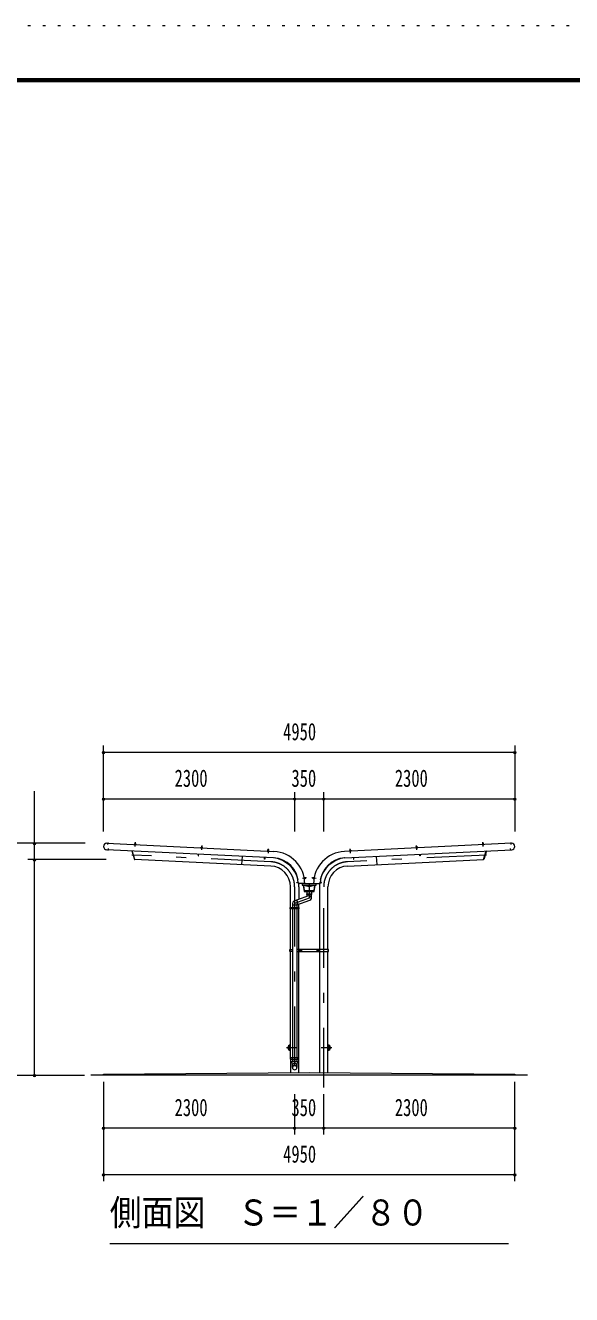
# Model space of a CAD drawing. Units: millimetres, scale not verified, with parts at other scales. Extents: x -34836 to 34836, y -16800 to 16800.
# Drawn here: x -115 to 6457, y 1535 to 16800 of the extents above; entities that cross this region are included whole.
import ezdxf
from ezdxf.enums import TextEntityAlignment as Align

# ---------------------------------------------------------------- set-up
doc = ezdxf.new("R2010")
doc.units = ezdxf.units.MM
doc.header["$LTSCALE"] = 60
doc.linetypes.add('USER3', pattern=[24, 12, -5, 2, -5])
doc.linetypes.add('USER4', pattern=[3, 0.5, -2.5])
for name, color, linetype, lineweight in [('0-2_1-08BOLD', 7, 'Continuous', 18), ('0-3_1-28CENTER', 3, 'USER3', 18), ('0-5_1-58DIM', 3, 'Continuous', 18), ('0-C_F-F1PAPER', 5, 'Continuous', 18), ('0-D_F-E_J_ADD', 5, 'USER4', 18)]:
    doc.layers.add(name, color=color, linetype=linetype, lineweight=lineweight)
doc.styles.add('ＭＳ ゴシック', font='')
doc.styles.get('ＭＳ ゴシック').set_extended_font_data('MS Gothic')

msp = doc.modelspace()

# ---------------------------------------------------------------- linework, layer by layer
at = {"layer": '0-2_1-08BOLD'}
for p, q in [((2871.74, 6787.25), (862.45, 6885.52)), ((866.21, 6962.43), (2875.5, 6864.16)), ((1204.78, 6956.61), (1204.54, 6951.49)), ((1205.49, 6965.9), (1205.06, 6957.1)), ((1211.02, 6951.17), (1211.27, 6956.29)), ((2003.83, 6917.53), (2003.58, 6912.41)), ((2004.53, 6926.82), (2004.1, 6918.02)), ((2010.07, 6912.09), (2010.31, 6917.21)), ((2802.63, 6873.33), (2802.87, 6878.45)), ((2809.36, 6878.13), (2809.11, 6873.02)), ((5733.28, 6962.43), (3724, 6864.16)), ((3727.76, 6787.25), (5737.04, 6885.52)), ((3790.13, 6878.13), (3790.39, 6873.02)), ((3796.87, 6873.33), (3796.62, 6878.45)), ((4589.43, 6912.09), (4589.18, 6917.21)), ((4594.96, 6926.82), (4595.39, 6918.02)), ((4595.66, 6917.53), (4595.91, 6912.41)), ((5394.01, 6965.9), (5388.01, 6965.6)), ((5388.47, 6951.17), (5388.22, 6956.29)), ((5394.71, 6956.61), (5394.96, 6951.49)), ((2492.2, 6805.82), (2487.34, 6706.33)), ((4107.29, 6805.82), (4112.16, 6706.33)), ((3073.94, 6190.33), (3073.94, 6440.33)), ((3168.98, 6491.62), (3150, 6488.61)), ((3175.55, 6440.33), (3175.55, 6287.84)), ((3246.43, 6478.03), (3184.09, 6477.48)), ((3244.13, 6389.47), (3234.78, 6459.47)), ((3249.91, 6546.4), (3244.85, 6545.59)), ((3245.87, 6539.18), (3250.92, 6539.98)), ((3339.41, 6541.68), (3348.11, 6540.31)), ((3348.57, 6539.98), (3353.63, 6539.18)), ((3354.64, 6545.59), (3349.58, 6546.4)), ((3353.07, 6478.03), (3415.4, 6477.48)), ((3364.72, 6459.47), (3355.37, 6389.47)), ((3361.76, 6382.17), (3372.08, 6459.47)), ((3423.95, 6440.33), (3423.95, 5687.33)), ((3430.51, 6491.62), (3449.49, 6488.61)), ((3525.55, 5687.33), (3525.55, 6440.33)), ((3290.34, 6329.63), (3115.34, 6265.93)), ((3152.24, 6220.85), (3309.16, 6277.95)), ((3355.37, 6389.47), (3244.12, 6389.47)), ((3269.75, 6382.17), (3269.75, 6355.17)), ((3272.24, 6345.05), (3272.24, 6355.17)), ((3327.25, 6355.17), (3327.25, 6345.05)), ((3073.94, 5687.33), (3073.94, 6174.33)), ((3095.64, 6190.33), (3095.64, 6174.33)), ((3097.24, 6240.09), (3097.24, 6190.33)), ((3152.24, 6217.64), (3097.24, 6217.64)), ((3097.24, 6174.33), (3097.24, 4382.93)), ((3121.7, 6190.33), (3121.7, 6174.33)), ((3127.8, 6182.33), (3121.7, 6182.33)), ((3127.8, 6174.33), (3127.8, 6190.33)), ((3152.24, 6240.09), (3152.24, 6190.33)), ((3152.25, 6174.33), (3152.25, 4382.93)), ((3153.84, 6190.33), (3153.84, 6174.33)), ((3175.55, 6190.33), (3175.55, 6229.33)), ((3175.55, 5687.33), (3175.55, 6174.33)), ((3072.35, 5674.33), (3066.24, 5674.33)), ((3072.35, 5661.33), (3072.35, 5687.33)), ((3073.94, 4382.93), (3073.94, 5661.33)), ((3175.55, 4382.93), (3175.55, 5661.33)), ((3177.15, 5661.33), (3177.15, 5687.33)), ((3207.15, 5687.33), (3207.15, 5661.33)), ((3392.35, 5687.33), (3392.35, 5661.33)), ((3422.35, 5687.33), (3422.35, 5661.33)), ((3423.95, 5661.33), (3423.95, 4201.69)), ((3525.55, 4200.92), (3525.55, 5661.33)), ((3527.15, 5661.33), (3527.15, 5687.33)), ((3527.15, 5674.33), (3533.25, 5674.33)), ((3073.94, 4366.93), (3073.94, 4200.92)), ((3095.64, 4382.93), (3095.64, 4366.93)), ((3097.24, 4366.93), (3097.24, 4341.46)), ((3121.7, 4382.93), (3121.7, 4366.93)), ((3121.7, 4374.93), (3127.8, 4374.93)), ((3127.8, 4366.93), (3127.8, 4382.93)), ((3152.24, 4366.93), (3152.24, 4341.46)), ((3153.84, 4382.93), (3153.84, 4366.93)), ((3175.55, 4201.69), (3175.55, 4366.93)), ((5924.75, 4174.33), (674.75, 4174.33))]:
    msp.add_line(p, q, dxfattribs=at)
for points in [[(1166.11, 6870.67), (1197.76, 6768.42), (1200.82, 6769.37)], [(2836.92, 6689.24), (1200.85, 6769.25), (1169.51, 6870.51)], [(1201.29, 6951.65), (1201.54, 6956.76), (1202.43, 6957.23), (1213.67, 6956.67), (1214.51, 6956.13), (1214.27, 6951.01)], [(1211.05, 6956.8), (1211.48, 6965.6), (1205.49, 6965.9), (1206.01, 6966.37), (1211, 6966.13), (1211.48, 6965.6)], [(2000.33, 6912.57), (2000.58, 6917.69), (2001.48, 6918.15), (2012.71, 6917.59), (2013.56, 6917.05), (2013.31, 6911.93)], [(2010.1, 6917.72), (2010.52, 6926.53), (2010.05, 6927.05), (2005.05, 6927.29), (2004.53, 6926.82), (2010.52, 6926.53)], [(2812.36, 6872.86), (2812.6, 6877.97), (2811.76, 6878.52), (2800.52, 6879.07), (2799.63, 6878.6), (2799.38, 6873.49)], [(2803.14, 6878.94), (2803.58, 6887.74), (2809.57, 6887.45), (2809.14, 6878.64)], [(2809.57, 6887.45), (2809.1, 6887.97), (2804.1, 6888.21), (2803.58, 6887.74)], [(3762.58, 6689.24), (5398.64, 6769.25), (5429.98, 6870.51)], [(3787.14, 6872.86), (3786.89, 6877.97), (3787.73, 6878.52), (3798.97, 6879.07), (3799.86, 6878.6), (3800.12, 6873.49)], [(3789.93, 6887.45), (3790.4, 6887.97), (3795.39, 6888.21), (3795.92, 6887.74)], [(3796.35, 6878.94), (3795.92, 6887.74), (3789.93, 6887.45), (3790.35, 6878.64)], [(4599.16, 6912.57), (4598.91, 6917.69), (4598.01, 6918.15), (4586.78, 6917.59), (4585.93, 6917.05), (4586.18, 6911.93)], [(4589.4, 6917.72), (4588.97, 6926.53), (4594.96, 6926.82), (4594.44, 6927.29), (4589.45, 6927.05), (4588.97, 6926.53)], [(5398.2, 6951.65), (5397.95, 6956.76), (5397.06, 6957.23), (5385.82, 6956.67), (5384.98, 6956.13), (5385.23, 6951.01)], [(5388.45, 6956.8), (5388.01, 6965.6), (5388.49, 6966.13), (5393.48, 6966.37), (5394.01, 6965.9), (5394.44, 6957.1)], [(5433.38, 6870.67), (5401.73, 6768.42), (5398.68, 6769.37)], [(1964.63, 6831.62), (1963.65, 6811.64), (1966.85, 6811.48), (1967.83, 6831.46)], [(2766.87, 6792.38), (2765.89, 6772.41), (2762.7, 6772.56), (2763.68, 6792.54)], [(3832.62, 6792.38), (3833.6, 6772.41), (3836.79, 6772.56), (3835.82, 6792.54)], [(4634.86, 6831.62), (4635.84, 6811.64), (4632.64, 6811.48), (4631.66, 6831.46)], [(3150, 6488.61), (3149.5, 6491.77), (3168.79, 6494.83)], [(3227.41, 6459.47), (3237.74, 6382.17), (3361.76, 6382.17)], [(3234.97, 6458.06), (3299.75, 6443.08), (3364.53, 6458.06)], [(3244.34, 6548.8), (3249.4, 6549.6), (3250.03, 6548.82), (3251.79, 6537.71), (3251.43, 6536.77), (3246.38, 6535.97)], [(3260.09, 6541.68), (3260.5, 6542.26), (3259.73, 6547.19), (3259.15, 6547.61), (3250.45, 6546.23)], [(3251.38, 6540.31), (3260.09, 6541.68), (3259.15, 6547.61)], [(3349.05, 6546.23), (3340.34, 6547.61), (3339.77, 6547.19), (3338.99, 6542.26), (3339.41, 6541.68), (3340.34, 6547.61)], [(3353.12, 6535.97), (3348.06, 6536.77), (3347.7, 6537.71), (3349.46, 6548.82), (3350.09, 6549.6), (3355.15, 6548.8)], [(3449.49, 6488.61), (3449.99, 6491.77), (3430.7, 6494.83)], [(3269.75, 6355.17), (3329.75, 6355.17), (3329.75, 6382.17)], [(3327.25, 6303.79), (3327.25, 6323.06), (3329.25, 6345.05), (3270.24, 6345.05), (3272.25, 6323.05)], [(3097.24, 5661.33), (3066.24, 5661.33), (3066.24, 5687.33), (3097.24, 5687.33)], [(3152.25, 5661.33), (3533.25, 5661.33), (3533.25, 5687.33), (3152.25, 5687.33)], [(3095.24, 4341.46), (3154.24, 4341.46), (3152.24, 4291.8), (3152.24, 4265.96)], [(3097.24, 4265.96), (3097.24, 4291.8), (3095.24, 4341.46)], [(824.75, 4174.33), (824.75, 4184.33), (3299.75, 4204.33), (5774.74, 4184.33), (5774.74, 4174.33)]]:
    msp.add_lwpolyline(points, dxfattribs=at)
for points in [[(1199.71, 6950.12), (1215.69, 6949.34), (1215.77, 6950.94), (1199.78, 6951.72)], [(1998.75, 6911.05), (1998.83, 6912.64), (2014.81, 6911.86), (2014.74, 6910.26)], [(2813.78, 6871.18), (2813.86, 6872.78), (2797.87, 6873.56), (2797.8, 6871.97)], [(3785.72, 6871.18), (3801.7, 6871.97), (3801.62, 6873.56), (3785.64, 6872.78)], [(4600.74, 6911.05), (4600.66, 6912.64), (4584.68, 6911.86), (4584.76, 6910.26)], [(5399.78, 6950.12), (5383.81, 6949.34), (5383.72, 6950.94), (5399.71, 6951.72)], [(3382.25, 6459.47), (3382.25, 6474.47), (3217.25, 6474.47), (3217.25, 6459.47)], [(3246.61, 6534.49), (3245.03, 6534.23), (3242.53, 6550.04), (3244.11, 6550.29)], [(3354.46, 6534.23), (3352.88, 6534.49), (3355.39, 6550.29), (3356.97, 6550.04)], [(3177.14, 6174.33), (3072.35, 6174.33), (3072.35, 6190.33), (3177.14, 6190.33)], [(3187.02, 5677.22), (3187.02, 5671.45), (3192.02, 5668.56), (3197.02, 5671.45), (3197.02, 5677.22), (3192.02, 5680.11)], [(3402.47, 5671.45), (3407.47, 5668.56), (3412.47, 5671.45), (3412.47, 5677.22), (3407.47, 5680.11), (3402.47, 5677.22)], [(3177.14, 4366.93), (3177.14, 4382.93), (3072.35, 4382.93), (3072.35, 4366.93)]]:
    msp.add_lwpolyline(points, close=True, dxfattribs=at)
for centre, radius in [((3192.02, 5674.33), 6.25), ((3192.02, 5674.33), 4.9), ((3407.47, 5674.33), 6.25), ((3407.47, 5674.33), 4.9)]:
    msp.add_circle(centre, radius, dxfattribs=at)
for centre, radius, start, end in [((864.33, 6923.97), 38.5, 87.19829, 267.19829), ((1200.61, 6948.08), 2, 87.1998, 267.1998), ((1203.04, 6954.32), 2.88, 52.81573, 112.81573), ((1207.53, 6946.21), 10.75, 69.61203, 104.78795), ((1212.77, 6953.84), 2.88, 61.58424, 121.58424), ((1214.59, 6947.39), 2, 267.20061, 87.20061), ((1999.65, 6909), 2, 87.1998, 267.1998), ((2002.09, 6915.24), 2.88, 52.81573, 112.81573), ((2006.57, 6907.13), 10.75, 69.61203, 104.78795), ((2011.82, 6914.76), 2.88, 61.58424, 121.58424), ((2013.64, 6908.31), 2, 267.20061, 87.20061), ((2798.7, 6869.92), 2, 87.1998, 267.1998), ((2801.13, 6876.16), 2.88, 52.81573, 112.81573), ((2805.62, 6868.06), 10.75, 69.61203, 104.78795), ((2810.87, 6875.68), 2.88, 61.58424, 121.58424), ((2812.69, 6869.24), 2, 267.20061, 87.20061), ((3786.81, 6869.24), 2, 92.79939, 272.79939), ((3788.63, 6875.68), 2.88, 58.41576, 118.41576), ((3793.88, 6868.06), 10.75, 75.21205, 110.38797), ((3798.36, 6876.16), 2.88, 67.18427, 127.18427), ((3800.79, 6869.92), 2, 272.8002, 92.8002), ((4585.86, 6908.31), 2, 92.79939, 272.79939), ((4587.67, 6914.76), 2.88, 58.41576, 118.41576), ((4592.92, 6907.13), 10.75, 75.21205, 110.38797), ((4597.4, 6915.24), 2.88, 67.18427, 127.18427), ((4599.84, 6909), 2, 272.8002, 92.8002), ((5384.9, 6947.39), 2, 92.79939, 272.79939), ((5386.72, 6953.84), 2.88, 58.41576, 118.41576), ((5391.97, 6946.21), 10.75, 75.21205, 110.38797), ((5396.45, 6954.32), 2.88, 67.18427, 127.18427), ((5398.89, 6948.08), 2, 272.8002, 92.8002), ((5735.16, 6923.97), 38.5, 272.80171, 92.80171), ((2856.44, 6474.63), 313, 3.12109, 87.19995), ((2856.44, 6474.63), 390, 359.97697, 87.20001), ((2824.74, 6440.33), 350.8, 13.59305, 80.90588), ((3743.05, 6474.63), 390, 92.79999, 180.02303), ((3743.05, 6474.63), 313, 92.80005, 176.87891), ((3774.75, 6440.33), 350.8, 99.09412, 166.40695), ((2824.74, 6440.33), 249.2, 0, 87.19994), ((3774.75, 6440.33), 249.2, 92.80006, 180), ((3183.96, 6492.49), 15, 183.12274, 270.49994), ((2824.74, 6440.33), 350.8, 0, 6.85475), ((2856.44, 6474.63), 375, 359.97604, 0.49962), ((3241.03, 6548.79), 1.67, 8.99695, 188.99695), ((3243.33, 6534.98), 1.56, 188.99661, 8.99661), ((3247.31, 6547.63), 2.88, 334.61195, 34.61195), ((3240.3, 6541.59), 10.75, 351.41122, 26.58714), ((3248.84, 6538.01), 2.88, 343.38046, 43.38046), ((3350.66, 6538.01), 2.88, 136.61954, 196.61954), ((3359.19, 6541.59), 10.75, 153.41286, 188.58878), ((3352.18, 6547.63), 2.88, 145.38805, 205.38805), ((3356.16, 6534.98), 1.56, 171.00339, 351.00339), ((3358.46, 6548.79), 1.67, 351.00305, 171.00305), ((3743.05, 6474.63), 375, 179.50038, 180.02396), ((3415.54, 6492.49), 15, 269.50006, 356.87726), ((3774.75, 6440.33), 350.8, 173.14525, 180), ((3124.75, 6240.09), 27.5, 110.00229, 180), ((3120.95, 6238.71), 44.27, 341.60916, 58.39587), ((3299.75, 6303.79), 27.5, 289.99896, 110.00061), ((3076.74, 4504.33), 33, 94.86974, 265.13026), ((3076.74, 4504.33), 22.5, 97.1521, 262.8479), ((3075.6, 4504.33), 21.35, 94.43256, 265.56744), ((3075.6, 4504.33), 19.05, 94.96883, 265.03117), ((3522.75, 4504.33), 33, 274.86974, 85.13026), ((3522.75, 4504.33), 22.5, 277.1521, 82.8479), ((3523.9, 4504.33), 21.35, 274.43256, 85.56744), ((3523.9, 4504.33), 19.05, 274.96883, 85.03117), ((3124.75, 4290.82), 27.55, 3.55867, 176.44133), ((3124.75, 4264.25), 27.55, 3.55867, 176.44133), ((3124.75, 4267.67), 27.55, 183.56303, 356.43697)]:
    msp.add_arc(centre, radius, start, end, dxfattribs=at)
at = {"layer": '0-3_1-28CENTER'}
for p, q in [((875.41, 6972.29), (874.22, 6948.02)), ((879.88, 6900.09), (878.7, 6875.82)), ((1206.4, 6923.2), (1208.93, 6974.9)), ((2007.98, 6935.82), (2005.45, 6884.12)), ((2807.02, 6896.74), (2804.49, 6845.04)), ((3795, 6845.04), (3792.47, 6896.74)), ((4594.05, 6884.12), (4591.51, 6935.82)), ((5393.09, 6923.2), (5390.56, 6974.9)), ((5719.61, 6900.09), (5720.8, 6875.82)), ((5724.08, 6972.29), (5725.28, 6948.02)), ((2839.4, 6739.97), (1166.4, 6821.8)), ((5433.09, 6821.8), (3760.09, 6739.97)), ((3124.75, 6440.33), (3124.75, 4024.33)), ((3268.66, 6546.08), (3217.54, 6537.98)), ((3381.95, 6537.98), (3330.83, 6546.08)), ((3474.75, 4024.33), (3474.75, 6440.33)), ((3179.52, 5674.33), (3204.52, 5674.33)), ((3192.02, 5661.83), (3192.02, 5686.83)), ((3394.97, 5674.33), (3419.97, 5674.33)), ((3407.47, 5686.83), (3407.47, 5661.83)), ((3156.75, 4504.33), (3026.74, 4504.33)), ((3076.74, 4454.33), (3076.74, 4554.33)), ((3572.75, 4504.33), (3442.75, 4504.33)), ((3522.75, 4454.33), (3522.75, 4554.33))]:
    msp.add_line(p, q, dxfattribs=at)
msp.add_lwpolyline([(3299.75, 6474.47), (3299.75, 6303.8), (3124.75, 6240.09)], dxfattribs=at)
for centre, start, end in [((2824.74, 6440.33), 0, 87.19994), ((3774.75, 6440.33), 92.80006, 180)]:
    msp.add_arc(centre, 300, start, end, dxfattribs=at)
at = {"layer": '0-5_1-58DIM'}
for p, q in [((824.75, 7106.33), (824.75, 8139.33)), ((5774.75, 8139.33), (5774.75, 7106.33)), ((840.75, 8059.33), (808.75, 8059.33)), ((824.75, 8059.33), (5774.75, 8059.33)), ((5790.75, 8059.33), (5758.75, 8059.33)), ((-5.25, 6963.33), (-5.25, 7591.33)), ((840.75, 7499.33), (808.75, 7499.33)), ((824.75, 7499.33), (3124.75, 7499.33)), ((3140.75, 7499.33), (3108.75, 7499.33)), ((3124.75, 7579.33), (3124.75, 7106.33)), ((3124.75, 7499.33), (3474.75, 7499.33)), ((3490.75, 7499.33), (3458.75, 7499.33)), ((3474.75, 7106.33), (3474.75, 7579.33)), ((3474.75, 7499.33), (5774.75, 7499.33)), ((5790.75, 7499.33), (5758.75, 7499.33)), ((606.46, 6963.33), (-645.25, 6963.33)), ((10.75, 6963.33), (-21.25, 6963.33)), ((-5.25, 6766.33), (-5.25, 6963.33)), ((856.46, 6766.33), (-85.25, 6766.33)), ((10.75, 6766.33), (-21.25, 6766.33)), ((-5.25, 4174.33), (-5.25, 6766.33)), ((-645.25, 4174.33), (594.75, 4174.33)), ((10.75, 4174.33), (-21.25, 4174.33)), ((824.75, 4094.33), (824.75, 2899.33)), ((5774.74, 2899.33), (5774.74, 4094.33)), ((3124.75, 3944.33), (3124.75, 3459.33)), ((3474.75, 3459.33), (3474.75, 3944.33)), ((840.75, 3539.33), (808.75, 3539.33)), ((824.75, 3539.33), (3124.75, 3539.33)), ((3140.75, 3539.33), (3108.75, 3539.33)), ((3124.75, 3539.33), (3474.75, 3539.33)), ((3490.75, 3539.33), (3458.75, 3539.33)), ((3474.75, 3539.33), (5774.74, 3539.33)), ((5790.75, 3539.33), (5758.75, 3539.33)), ((840.75, 2979.33), (808.75, 2979.33)), ((824.75, 2979.33), (5774.74, 2979.33)), ((5790.75, 2979.33), (5758.75, 2979.33)), ((899.75, 2149.33), (5699.75, 2149.33))]:
    msp.add_line(p, q, dxfattribs=at)
for centre in [(824.75, 8059.33), (5774.75, 8059.33), (824.75, 7499.33), (3124.75, 7499.33), (3474.75, 7499.33), (5774.75, 7499.33), (-5.25, 6963.33), (-5.25, 6766.33), (-5.25, 4174.33), (824.75, 3539.33), (3124.75, 3539.33), (3474.75, 3539.33), (5774.75, 3539.33), (824.75, 2979.33), (5774.75, 2979.33)]:
    msp.add_arc(centre, 16, 180, 0, dxfattribs=at)
at = {"layer": '0-C_F-F1PAPER'}
for points in [[(34036.13, -16000), (-11883.87, -16000), (-11883.87, 16160), (34036.13, 16160)], [(34032.13, -15996), (-11879.87, -15996), (-11879.87, 16156), (34032.13, 16156)], [(34028.13, -15992), (34028.13, 16152), (-11875.87, 16152), (-11875.87, -15992)], [(34024.13, -15988), (-11871.87, -15988), (-11871.87, 16148), (34024.13, 16148)], [(34020.13, -15984), (34020.13, 16144), (-11867.87, 16144), (-11867.87, -15984)], [(34016.13, -15980), (-11863.87, -15980), (-11863.87, 16140), (34016.13, 16140)], [(34012.13, -15976), (34012.13, 16136), (-11859.87, 16136), (-11859.87, -15976)], [(34008.13, -15972), (-11855.87, -15972), (-11855.87, 16132), (34008.13, 16132)], [(34004.13, -15968), (-11851.87, -15968), (-11851.87, 16128), (34004.13, 16128)], [(34000.13, -15964), (-11847.87, -15964), (-11847.87, 16124), (34000.13, 16124)], [(33996.13, -15960), (33996.13, 16120), (-11843.87, 16120), (-11843.87, -15960)]]:
    msp.add_lwpolyline(points, close=True, dxfattribs=at)
at = {"layer": '0-D_F-E_J_ADD'}
msp.add_lwpolyline([(34836.13, -16800), (-12683.87, -16800), (-12683.87, 16800), (34836.13, 16800)], close=True, dxfattribs=at)

# ---------------------------------------------------------------- texts
at = {"layer": '0-5_1-58DIM', "color": 7, "style": 'ＭＳ ゴシック'}
for s, height, width, p in [('4950', 208.4, 0.7, (2986.22, 8139.33)), ('2300', 208.4, 0.7, (1680.45, 7579.33)), ('350', 208.4, 0.7, (3086.51, 7579.33)), ('2300', 208.4, 0.7, (4330.45, 7579.33)), ('2300', 208.4, 0.7, (1680.45, 3619.33)), ('350', 208.4, 0.7, (3086.51, 3619.33)), ('2300', 208.4, 0.7, (4330.45, 3619.33)), ('4950', 208.4, 0.7, (2986.21, 3059.33)), ('側面図\u3000Ｓ＝１／８０', 312.6, 0.9, (899.75, 2271.97))]:
    msp.add_text(s, height=height, dxfattribs=dict(at, width=width)).set_placement(p, align=Align.BOTTOM_LEFT)

doc.saveas('drawing.dxf')
